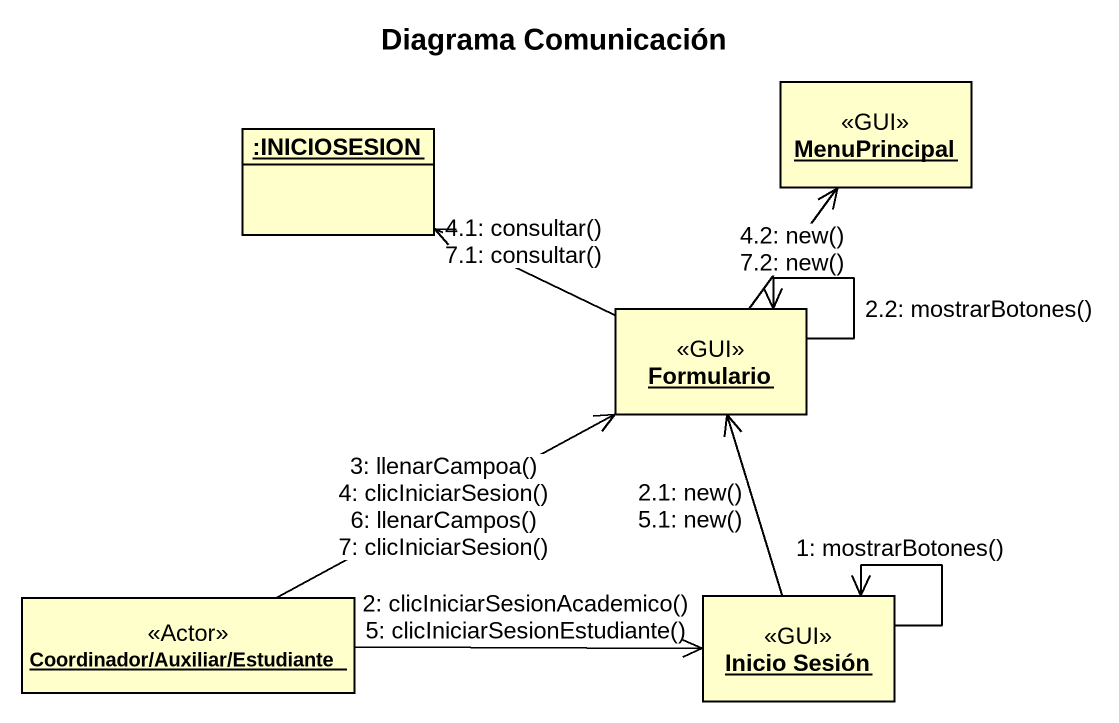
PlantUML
@startuml
title Diagrama Comunicación
hide circle
hide empty members
object ":INICIOSESION" as INICIOSESION
object MenuPrincipal <<GUI>>
object Formulario <<GUI>>
object "Coordinador/Auxiliar/Estudiante" as Coordinador_Auxiliar <<Actor>>
object "Inicio Sesión" as Inicio_Sesión <<GUI>>
Inicio_Sesión --> Inicio_Sesión : 1: mostrarBotones()
Coordinador_Auxiliar -right-> Inicio_Sesión : 2: clicIniciarSesionAcademico()\n5: clicIniciarSesionEstudiante()
Inicio_Sesión -up-> Formulario : 2.1: new()\n5.1: new()
Formulario --> Formulario : 2.2: mostrarBotones()
Coordinador_Auxiliar -right-> Formulario : 3: llenarCampoa()\n4: clicIniciarSesion()\n6: llenarCampos()\n7: clicIniciarSesion()
Formulario -left-> INICIOSESION : 4.1: consultar()\n7.1: consultar()
Formulario -up-> MenuPrincipal : 4.2: new()\n7.2: new()
@enduml
